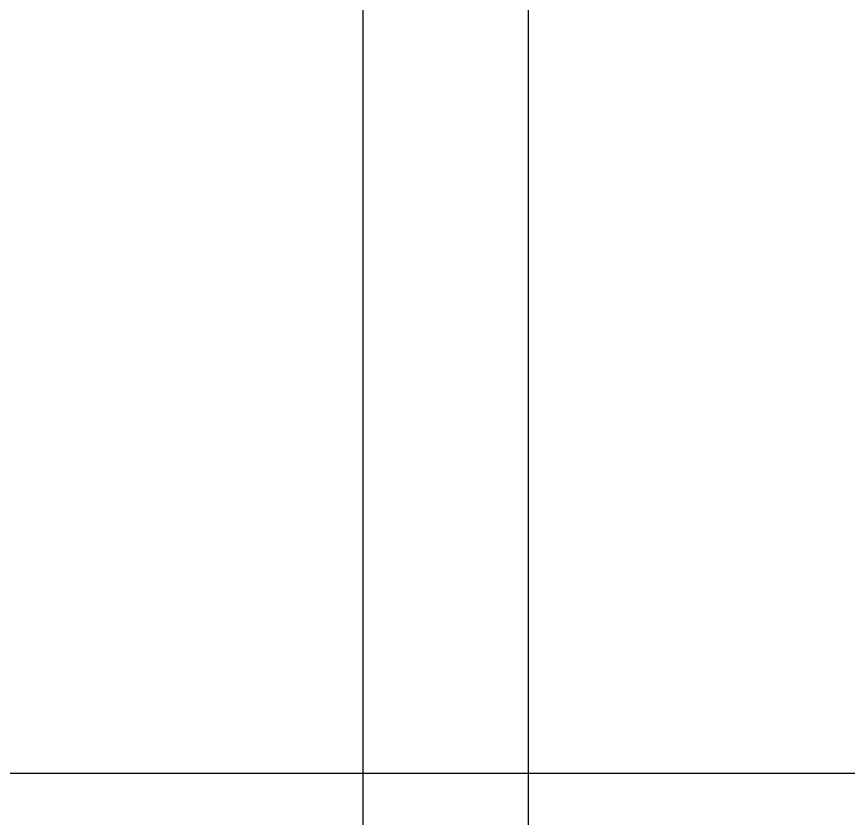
# Model space of a CAD drawing. Header units: metres. Extents: x 0 to 21025, y 0 to 14850.
# Drawn here: x 5991.3 to 6086.7, y 9116.4 to 9208.5 of the extents above; entities that cross this region are included whole.
import ezdxf

# ---------------------------------------------------------------- set-up
doc = ezdxf.new("R2010")
doc.units = ezdxf.units.M
doc.header["$LTSCALE"] = 25
doc.linetypes.add('HIDDEN2', pattern=[4.7625, 3.175, -1.5875])
for name, color, linetype in [('SL1', 8, 'Continuous'), ('SL4', 4, 'Continuous'), ('ST1', 7, 'HIDDEN2')]:
    doc.layers.add(name, color=color, linetype=linetype)

msp = doc.modelspace()

# ---------------------------------------------------------------- linework, layer by layer
at = {"layer": 'SL1'}
for radius, start, end in [(1215.5, 107.106787, 166.785047), (1170.7, 106.690475, 164.690823), (1164.35, 106.913784, 164.513299), (1158.35, 107.10294, 164.435358)]:
    msp.add_arc((6782.517, 8419.394), radius, start, end, dxfattribs=at)
for points, knots in [([(5887.025, 9121.619), (5887.135, 9121.764), (5894.273, 9131.154), (5909.657, 9149.734), (5933.264, 9177.228), (5958.319, 9204.393), (5984.281, 9230.674), (6003.816, 9249.589), (6014.928, 9259.456), (6016.834, 9261.149)], [0, 0, 0, 0, 0.0028764, 0.1854545, 0.3790906, 0.5726588, 0.7663339, 0.9599258, 1, 1, 1, 1]), ([(5887.025, 9121.619), (5887.137, 9121.765), (5894.275, 9131.155), (5909.657, 9149.735), (5933.265, 9177.228), (5958.319, 9204.392), (5984.281, 9230.674), (6003.815, 9249.587), (6014.929, 9259.456), (6016.835, 9261.149)], [0, 0, 0, 0, 0.0028977, 0.1854525, 0.3790702, 0.572688, 0.7663057, 0.9599235, 1, 1, 1, 1])]:
    msp.add_open_spline(points, degree=3, knots=knots, dxfattribs=at)
at = {"layer": 'SL4'}
for p, q in [((6030.989, 9261.149), (6030.989, 9121.619)), ((6050.039, 9121.619), (6050.039, 9261.149)), ((5540.514, 9121.619), (6330.271, 9121.619))]:
    msp.add_line(p, q, dxfattribs=at)
at = {"layer": 'ST1'}
for p, q in [((6030.989, 9121.619), (6030.989, 9091.029)), ((6050.039, 9091.029), (6050.039, 9121.619))]:
    msp.add_line(p, q, dxfattribs=at)
for radius in [1163.627, 1157.277]:
    msp.add_arc((6782.517, 8419.394), radius, 127.817651, 147.031191, dxfattribs=at)

doc.saveas('drawing.dxf')
